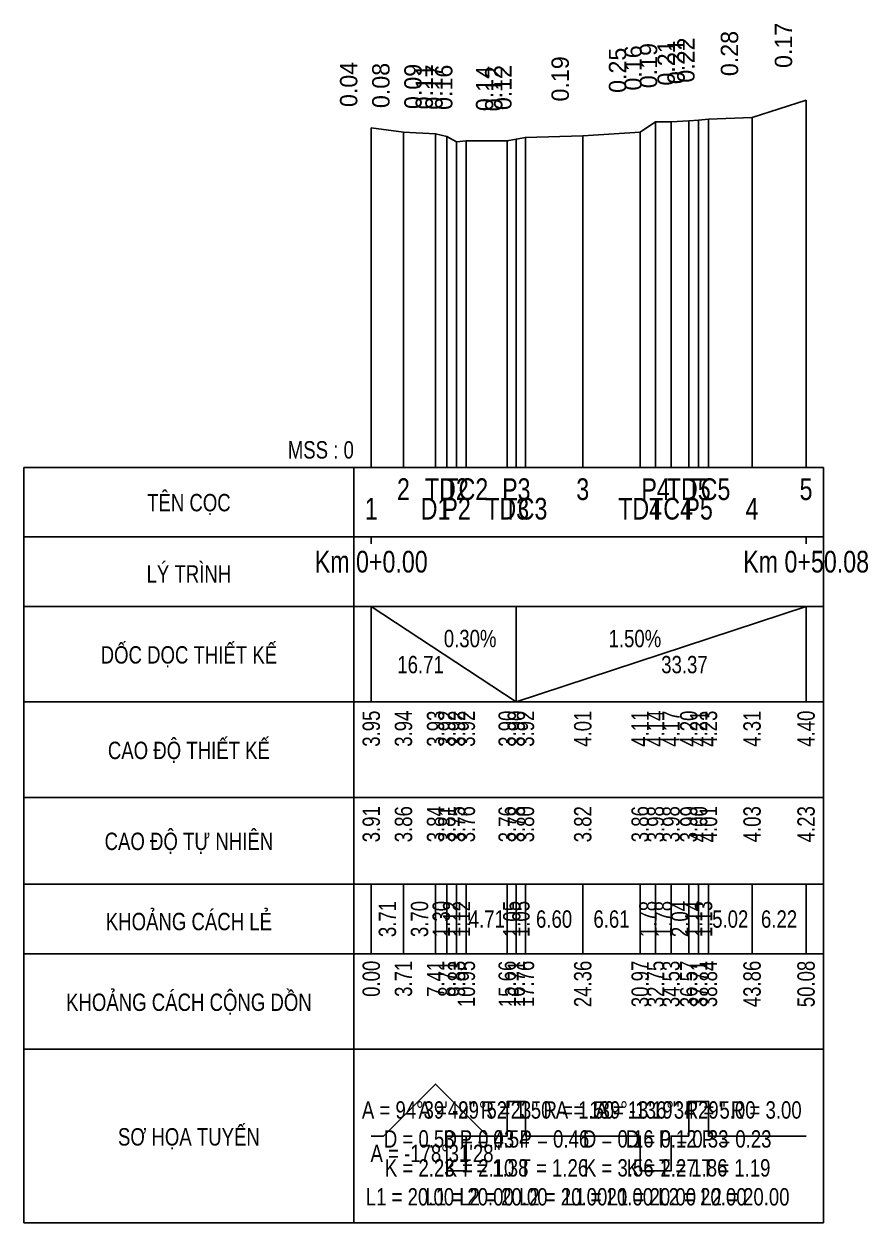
# Model space of a CAD drawing. Header units: inches. Extents: x 261 to 651, y -252 to 113.
# Drawn here: x 296.9 to 394.1, y -25.3 to 112.7 of the extents above; entities that cross this region are included whole.
import ezdxf
from ezdxf.enums import TextEntityAlignment as Align

# ---------------------------------------------------------------- set-up
doc = ezdxf.new("R2010")
doc.units = ezdxf.units.IN
doc.header["$MEASUREMENT"] = 0
for name, color, linetype in [('Bang TD tu nhien', 3, 'Continuous'), ('DD Ranh dan trong 1 trai', 2, 'Continuous'), ('Duong dong trac doc tu nhien', 9, 'Continuous'), ('Trac doc tu nhien', 3, 'Continuous'), ('TracDoc', 7, 'Continuous')]:
    doc.layers.add(name, color=color, linetype=linetype)
doc.styles.add('BangTD', font='viet buddy.shx', dxfattribs={"width": 0.8})

msp = doc.modelspace()

# ---------------------------------------------------------------- linework, layer by layer
at = {"layer": 'Bang TD tu nhien', "color": 3}
for p, q in [((296.85, 61.66), (296.85, -25.34)), ((296.85, 61.66), (388.94, 61.66)), ((334.85, 61.66), (334.85, -25.34)), ((388.94, 61.66), (388.94, -25.34)), ((296.85, 53.66), (388.94, 53.66)), ((296.85, 45.66), (388.94, 45.66)), ((296.85, 34.66), (388.94, 34.66)), ((296.85, 23.66), (388.94, 23.66)), ((296.85, 13.66), (388.94, 13.66)), ((296.85, 5.66), (388.94, 5.66)), ((296.85, -5.34), (388.94, -5.34)), ((296.85, -25.34), (388.94, -25.34))]:
    msp.add_line(p, q, dxfattribs=at)
at = {"layer": 'Duong dong trac doc tu nhien', "color": 8}
for p, q in [((386.93, 61.66), (386.93, 103.96)), ((369.6, 61.66), (369.6, 101.46)), ((371.38, 61.66), (371.38, 101.46)), ((373.42, 61.66), (373.42, 101.56)), ((374.56, 61.66), (374.56, 101.66)), ((375.69, 61.66), (375.69, 101.76)), ((380.71, 61.66), (380.71, 101.96)), ((336.85, 61.66), (336.85, 100.76)), ((340.56, 61.66), (340.56, 100.26)), ((344.26, 61.66), (344.26, 100.06)), ((345.56, 61.66), (345.56, 99.76)), ((353.56, 61.66), (353.56, 99.46)), ((354.61, 61.66), (354.61, 99.66)), ((361.21, 61.66), (361.21, 99.86)), ((367.82, 61.66), (367.82, 100.26)), ((346.68, 61.66), (346.68, 99.16)), ((347.8, 61.66), (347.8, 99.26)), ((352.51, 61.66), (352.51, 99.26))]:
    msp.add_line(p, q, dxfattribs=at)
at = {"layer": 'Trac doc tu nhien', "color": 3}
msp.add_lwpolyline([(336.85, 100.76), (340.56, 100.26), (344.26, 100.06), (345.56, 99.76), (346.68, 99.16), (347.8, 99.26), (352.51, 99.26), (353.56, 99.46), (354.61, 99.66), (361.21, 99.86), (367.82, 100.26), (369.6, 101.46), (371.38, 101.46), (373.42, 101.56), (374.56, 101.66), (375.69, 101.76), (380.71, 101.96), (386.93, 103.96)], dxfattribs=at)
at = {"layer": 'TracDoc', "color": 5}
for p, q in [((336.85, 53.66), (336.85, 52.86)), ((386.94, 53.66), (386.94, 52.86))]:
    msp.add_line(p, q, dxfattribs=at)
at = {"layer": 'TracDoc', "color": 2}
for p, q in [((336.85, 34.66), (336.85, 45.66)), ((353.56, 34.66), (336.85, 45.66)), ((353.56, 34.66), (353.56, 45.66)), ((386.93, 45.66), (353.56, 34.66)), ((386.93, 34.66), (386.93, 45.66))]:
    msp.add_line(p, q, dxfattribs=at)
at = {"layer": 'TracDoc', "color": 3}
for p, q in [((336.85, 5.66), (336.85, 13.66)), ((340.56, 5.66), (340.56, 13.66)), ((344.26, 5.66), (344.26, 13.66)), ((345.56, 5.66), (345.56, 13.66)), ((346.68, 5.66), (346.68, 13.66)), ((347.8, 5.66), (347.8, 13.66)), ((352.51, 5.66), (352.51, 13.66)), ((353.56, 5.66), (353.56, 13.66)), ((354.61, 5.66), (354.61, 13.66)), ((361.21, 5.66), (361.21, 13.66)), ((367.82, 5.66), (367.82, 13.66)), ((369.6, 5.66), (369.6, 13.66)), ((371.38, 5.66), (371.38, 13.66)), ((373.42, 5.66), (373.42, 13.66)), ((374.56, 5.66), (374.56, 13.66)), ((375.69, 5.66), (375.69, 13.66)), ((380.71, 5.66), (380.71, 13.66)), ((386.93, 5.66), (386.93, 13.66))]:
    msp.add_line(p, q, dxfattribs=at)
at = {"layer": 'TracDoc', "color": 1}
msp.add_lwpolyline([(336.85, -15.34), (338.26, -15.34), (344.26, -9.34), (350.26, -15.34), (345.57, -15.34), (345.57, -19.34), (347.8, -19.34), (347.8, -15.34), (352.52, -15.34), (352.52, -11.34), (354.62, -11.34), (354.62, -15.34), (367.83, -15.34), (367.83, -19.34), (371.39, -19.34), (371.39, -15.34), (373.42, -15.34), (373.42, -11.34), (375.7, -11.34), (375.7, -15.34), (386.94, -15.34)], dxfattribs=at)

# ---------------------------------------------------------------- texts
at = {"layer": 'Bang TD tu nhien', "color": 3, "style": 'BangTD', "width": 0.8}
for s, p in [('TÊN CỌC', (315.85, 57.66)), ('LÝ TRÌNH', (315.85, 49.66)), ('DỐC DỌC THIẾT KẾ', (315.85, 40.16)), ('CAO ĐỘ THIẾT KẾ', (315.85, 29.16)), ('CAO ĐỘ TỰ NHIÊN', (315.85, 18.66)), ('KHOẢNG CÁCH LẺ', (315.85, 9.66)), ('KHOẢNG CÁCH CỘNG DỒN', (315.85, 0.16)), ('SƠ HỌA TUYẾN', (315.85, -15.34))]:
    msp.add_text(s, height=2, dxfattribs=at).set_placement(p, align=Align.MIDDLE)
at = {"layer": 'DD Ranh dan trong 1 trai', "color": 2}
for s, p in [('0.17', (385.93, 107.66)), ('0.21', (372.42, 105.63)), ('0.21', (373.56, 105.8)), ('0.22', (374.69, 105.97)), ('0.28', (379.71, 106.72)), ('0.25', (366.82, 104.79)), ('0.16', (368.6, 105.06)), ('0.19', (370.38, 105.33)), ('0.04', (335.85, 103.16)), ('0.08', (339.56, 103.04)), ('0.09', (343.26, 102.93)), ('0.11', (344.56, 102.89)), ('0.17', (345.68, 102.86)), ('0.16', (346.8, 102.83)), ('0.14', (351.51, 102.69)), ('0.12', (352.56, 102.66)), ('0.12', (353.61, 102.81)), ('0.19', (360.21, 103.8))]:
    msp.add_text(s, height=2, rotation=90, dxfattribs=at).set_placement(p, align=Align.BOTTOM_LEFT)
at = {"layer": 'Trac doc tu nhien', "color": 3, "insert": (334.85, 62.66), "char_height": 2, "attachment_point": 9, "style": 'BangTD'}
msp.add_mtext('MSS : 0', dxfattribs=at)
at = {"layer": 'TracDoc', "color": 5, "style": 'BangTD', "width": 0.8}
for s, p in [('2', (340.56, 60.41)), ('TD2', (345.56, 60.41)), ('TC2', (347.8, 60.41)), ('P3', (353.56, 60.41)), ('3', (361.21, 60.41)), ('P4', (369.6, 60.41)), ('TD5', (373.42, 60.41)), ('TC5', (375.69, 60.41)), ('5', (386.93, 60.41)), ('Km 0+0.00', (336.85, 52.06)), ('Km 0+50.08', (386.94, 52.06))]:
    msp.add_text(s, height=2.5, dxfattribs=at).set_placement(p, align=Align.TOP_CENTER)
for s, p in [('1', (336.85, 54.91)), ('D1', (344.26, 54.91)), ('P2', (346.68, 54.91)), ('TD3', (352.51, 54.91)), ('TC3', (354.61, 54.91)), ('TD4', (367.82, 54.91)), ('TC4', (371.38, 54.91)), ('P5', (374.56, 54.91)), ('4', (380.71, 54.91))]:
    msp.add_text(s, height=2.5, dxfattribs=at).set_placement(p, align=Align.BOTTOM_CENTER)
at = {"layer": 'TracDoc', "color": 2, "style": 'BangTD', "width": 0.8}
msp.add_text('0.30%', height=2, dxfattribs=at).set_placement((345.21, 40.36), align=Align.BOTTOM_LEFT)
msp.add_text('1.50%', height=2, dxfattribs=at).set_placement((370.25, 40.36), align=Align.BOTTOM_RIGHT)
msp.add_text('16.71', height=2, dxfattribs=at).set_placement((345.21, 39.96), align=Align.TOP_RIGHT)
msp.add_text('33.37', height=2, dxfattribs=at).set_placement((370.25, 39.96), align=Align.TOP_LEFT)
for s, p in [('3.95', (336.85, 33.66)), ('3.94', (340.56, 33.66)), ('3.93', (344.26, 33.66)), ('3.92', (345.56, 33.66)), ('3.92', (346.68, 33.66)), ('3.92', (347.8, 33.66)), ('3.90', (352.51, 33.66)), ('3.90', (353.56, 33.66)), ('3.92', (354.61, 33.66)), ('4.01', (361.21, 33.66)), ('4.11', (367.82, 33.66)), ('4.14', (369.6, 33.66)), ('4.17', (371.38, 33.66)), ('4.20', (373.42, 33.66)), ('4.21', (374.56, 33.66)), ('4.23', (375.69, 33.66)), ('4.31', (380.71, 33.66)), ('4.40', (386.93, 33.66))]:
    msp.add_text(s, height=2, rotation=90, dxfattribs=at).set_placement(p, align=Align.MIDDLE_RIGHT)
at = {"layer": 'TracDoc', "color": 3, "style": 'BangTD', "width": 0.8}
for s, p in [('3.91', (336.85, 22.66)), ('3.86', (340.56, 22.66)), ('3.84', (344.26, 22.66)), ('3.81', (345.56, 22.66)), ('3.75', (346.68, 22.66)), ('3.76', (347.8, 22.66)), ('3.76', (352.51, 22.66)), ('3.78', (353.56, 22.66)), ('3.80', (354.61, 22.66)), ('3.82', (361.21, 22.66)), ('3.86', (367.82, 22.66)), ('3.98', (369.6, 22.66)), ('3.98', (371.38, 22.66)), ('3.99', (373.42, 22.66)), ('4.00', (374.56, 22.66)), ('4.01', (375.69, 22.66)), ('4.03', (380.71, 22.66)), ('4.23', (386.93, 22.66)), ('0.00', (336.85, 4.86)), ('3.71', (340.56, 4.86)), ('7.41', (344.26, 4.86)), ('8.71', (345.56, 4.86)), ('9.83', (346.68, 4.86)), ('10.95', (347.8, 4.86)), ('15.66', (352.51, 4.86)), ('16.71', (353.56, 4.86)), ('17.76', (354.61, 4.86)), ('24.36', (361.21, 4.86)), ('30.97', (367.82, 4.86)), ('32.75', (369.6, 4.86)), ('34.53', (371.38, 4.86)), ('36.57', (373.42, 4.86)), ('37.71', (374.56, 4.86)), ('38.84', (375.69, 4.86)), ('43.86', (380.71, 4.86)), ('50.08', (386.93, 4.86))]:
    msp.add_text(s, height=2, rotation=90, dxfattribs=at).set_placement(p, align=Align.MIDDLE_RIGHT)
for s, p in [('3.71', (338.71, 9.66)), ('3.70', (342.41, 9.66)), ('1.30', (344.91, 9.66)), ('1.12', (346.12, 9.66)), ('1.12', (347.24, 9.66)), ('1.05', (353.04, 9.66)), ('1.05', (354.09, 9.66)), ('1.78', (368.71, 9.66)), ('1.78', (370.49, 9.66)), ('2.04', (372.4, 9.66)), ('1.14', (373.99, 9.66)), ('1.13', (375.13, 9.66))]:
    msp.add_text(s, height=2, rotation=90, dxfattribs=at).set_placement(p, align=Align.MIDDLE_CENTER)
for s, p in [('4.71', (350.16, 9.66)), ('6.60', (357.91, 9.66)), ('6.61', (364.52, 9.66)), ('5.02', (378.2, 9.66)), ('6.22', (383.82, 9.66))]:
    msp.add_text(s, height=2, dxfattribs=at).set_placement(p, align=Align.MIDDLE_CENTER)
at = {"layer": 'TracDoc', "color": 1, "char_height": 2, "attachment_point": 5, "style": 'BangTD'}
for s, insert in [("A = 94°39'42'' R = 1.50^M^JD = 0.53 P = 0.54^M^JK = 2.23 T = 1.38^M^JL1 = 20.00 L2 = 20.00", (346.69, -17.34)), ("A = -99°52'23'' R = 1.50^M^JD = 0.43 P = 0.46^M^JK = 2.10 T = 1.26^M^JL1 = 20.00 L2 = 20.00", (353.57, -17.34)), ("A = 139°13'19'' R = 5.00^M^JD = 0.16 P = 0.33^M^JK = 3.56 T = 1.86^M^JL1 = 20.00 L2 = 20.00", (369.61, -17.34)), ("A = -136°34'29'' R = 3.00^M^JD = 0.12 P = 0.23^M^JK = 2.27 T = 1.19^M^JL1 = 20.00 L2 = 20.00", (374.56, -17.34)), ("A = -178°31'28''", (344.26, -17.34))]:
    msp.add_mtext(s, dxfattribs=dict(at, insert=insert))

doc.saveas('drawing.dxf')
